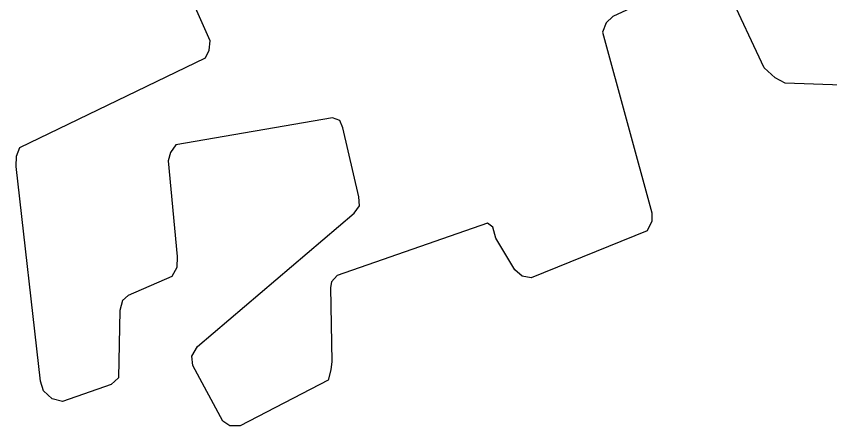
# Model space of a CAD drawing. Header units: metres. Extents: x 14035133 to 14038958, y 865282 to 868054.
# Drawn here: x 14036471 to 14037000, y 865852 to 866118 of the extents above; entities that cross this region are included whole.
import ezdxf

# ---------------------------------------------------------------- set-up
doc = ezdxf.new("R2010")
doc.units = ezdxf.units.M
doc.header["$MEASUREMENT"] = 0
doc.layers.add('CLUSTER_BOUNDARIES', color=8, linetype='CONTINUOUS')

msp = doc.modelspace()

# ---------------------------------------------------------------- linework, layer by layer
at = {"layer": 'CLUSTER_BOUNDARIES'}
for points in [[(14036915.01, 866143.78), (14036858.39, 866117.45), (14036854.18, 866113.28), (14036851.75, 866107.32), (14036883.85, 865989.97), (14036883.85, 865984.69), (14036880.67, 865978.37), (14036805.47, 865947.93), (14036799.63, 865948.98), (14036794.86, 865953.2), (14036782.49, 865973.57), (14036780.62, 865980.76), (14036777.04, 865983.34), (14036679.57, 865949.49), (14036675.82, 865945.33), (14036675.24, 865941.7), (14036675.98, 865893.68), (14036675.37, 865888.15), (14036673.72, 865881.65), (14036616.5, 865852.02), (14036609.81, 865852.02), (14036605.2, 865855.02), (14036585.75, 865890.98), (14036585.25, 865897.14), (14036588.93, 865903.32), (14036690.63, 865989.94), (14036693.98, 865994.7), (14036693.66, 866000.54), (14036683.17, 866045.21), (14036681.2, 866050.02), (14036676.46, 866051.62), (14036574.72, 866034.18), (14036571.42, 866029.28), (14036569.73, 866023.85), (14036575.62, 865961.68), (14036575.5, 865954.63), (14036572.19, 865948.7), (14036543.82, 865936.36), (14036540.09, 865933.16), (14036538.46, 865926.78), (14036537.58, 865883.09), (14036532.75, 865878.83), (14036501.29, 865867.77), (14036494.51, 865869.34), (14036494.51, 865869.34), (14036488.83, 865874.6), (14036486.84, 865880.96), (14036471.22, 866020.03), (14036471.27, 866026.75), (14036473.5, 866032.4), (14036593.95, 866090.64), (14036596.37, 866095.55), (14036597.16, 866101.58), (14036540.5, 866228.98)], [(14037007.16, 866072.97), (14036970.29, 866074.15), (14036963.79, 866077.69), (14036956.74, 866084.19), (14036933.46, 866133.59)]]:
    msp.add_lwpolyline(points, dxfattribs=at)

doc.saveas('drawing.dxf')
